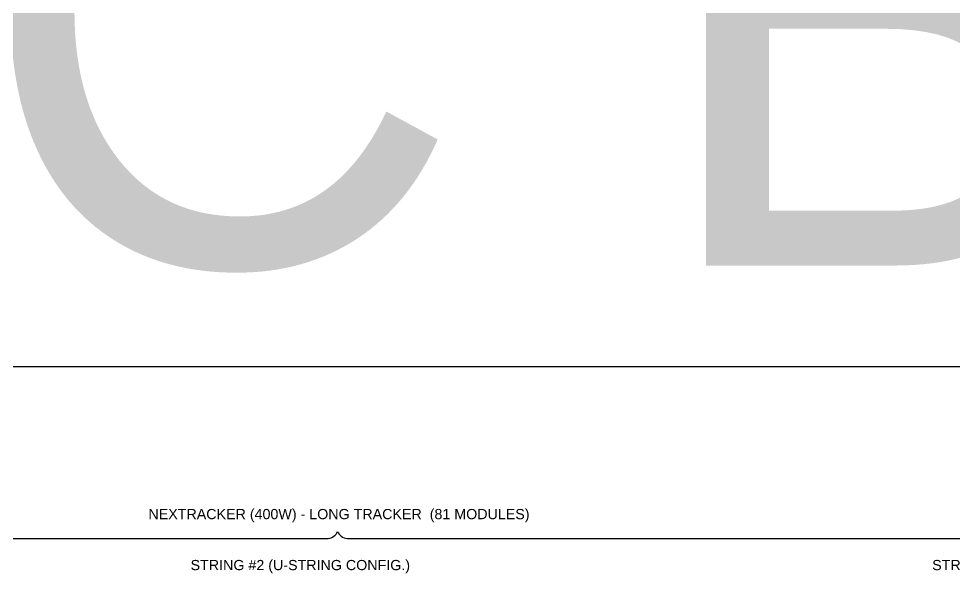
# Model space of a CAD drawing. Header units: feet. Extents: x -13743 to 68376, y -48 to 67763.
# Drawn here: x 3351 to 5184, y 5091 to 6181 of the extents above; entities that cross this region are included whole.
import ezdxf
from ezdxf.enums import TextEntityAlignment as Align

# ---------------------------------------------------------------- set-up
doc = ezdxf.new("R2018")
doc.units = ezdxf.units.FT
doc.header["$MEASUREMENT"] = 0
doc.layers.add('G-ANNO-TEXT', color=1, linetype='Continuous')
doc.styles.add('NEI-A', font='arial.ttf')
doc.styles.get("Standard").update_dxf_attribs({"font": 'arial.ttf'})

# ---------------------------------------------------------------- blocks, each defined once
blk = doc.blocks.new('DETAIL_TITLE')
at = {"style": 'NEI-A', "flags": 8}
blk.add_attdef('#', text='', height=0.2, dxfattribs=at).set_placement((0.592, -0.511), align=Align.MIDDLE_CENTER)
at = {"lineweight": 30, "flags": 104}
blk.add_attdef('DETAIL_TITLE', text='', height=0.2, dxfattribs=at).set_placement((0.91, -0.525), align=Align.BOTTOM_LEFT)
at = {"style": 'NEI-A'}
for tag, p in [('SCALE:', (0.939, -0.738)), ('1"_=_', (1.547, -0.738))]:
    blk.add_attdef(tag, text='', height=0.1, dxfattribs=at).set_placement(p, align=Align.BOTTOM_LEFT)

msp = doc.modelspace()

# ---------------------------------------------------------------- linework, layer by layer
at = {"layer": 'G-ANNO-TEXT', "flags": 128}
msp.add_lwpolyline([(2290.1, 5149.5, -0.298343), (2308.6, 5163.1), (3957.5, 5163.1, 0.298343), (3976.1, 5176.8, 0.298343), (3994.6, 5163.1), (5914.2, 5163.1, -0.298343), (5932.7, 5149.5)], format="xyb", dxfattribs=at)

# ---------------------------------------------------------------- block references
at = {"layer": 'G-ANNO-TEXT'}
ref = msp.add_blockref('DETAIL_TITLE', (2196.6, 6714.5), dxfattribs=dict(at, xscale=128.9267043143703, yscale=128.9267043143703, zscale=128.9267043143703))
lines = msp.add_mtext('{\\LDC BLOCK TYPE-2 (3) STRINGS (52) MODULES [580W-NORTH MOTOR GAP] }', dxfattribs={"layer": '0', "insert": (2314, 6685.5), "char_height": 988.138, "attachment_point": 1})
ref.add_attrib('DETAIL_TITLE', '', (2314, 6685.5)).embed_mtext(lines)

# ---------------------------------------------------------------- texts
at = {"layer": 'G-ANNO-TEXT', "char_height": 20, "attachment_point": 3, "style": 'NEI-A', "bg_fill": 3, "box_fill_scale": 1.5, "bg_fill_color": 256, "bg_fill_transparency": 0}
for s, insert, width in [('NEXTRACKER (400W) - LONG TRACKER  (81 MODULES)', (4352.1, 5220.7), 831.535), ('STRING #2 (U-STRING CONFIG.)', (4118, 5120.9), 429.163), ('STRING #1', (5285.2, 5120.9), 139.463)]:
    msp.add_mtext(s, dxfattribs=dict(at, insert=insert, width=width))

doc.saveas('drawing.dxf')
